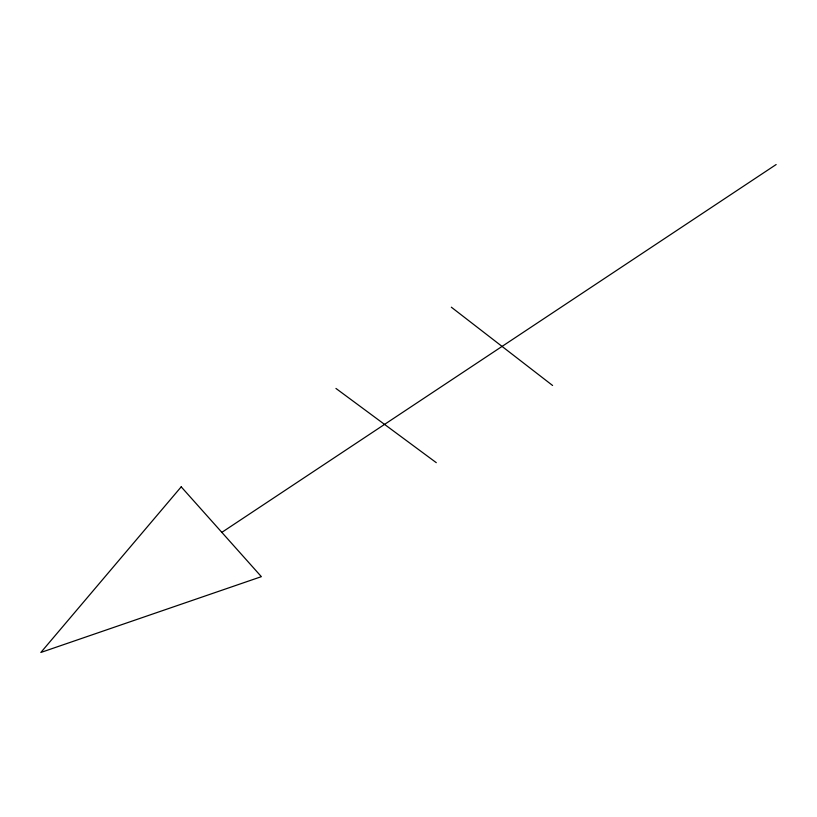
<?xml version="1.0" encoding="UTF-8"?>
<svg xmlns="http://www.w3.org/2000/svg" width="817" height="817" viewBox="0 0 817 817"><rect width="100%" height="100%" fill="white"/><g stroke="black" fill="none" stroke-linecap="round" stroke-linejoin="round"><path stroke-width="1.23" d="M221.836 532.367L776.15 164.534M335.95 388.443L436.288 462.667M451.331 307.192L552.598 385.481M181.211 486.84L40.85 652.466L261.369 576.659L181.211 486.84"/></g></svg>
